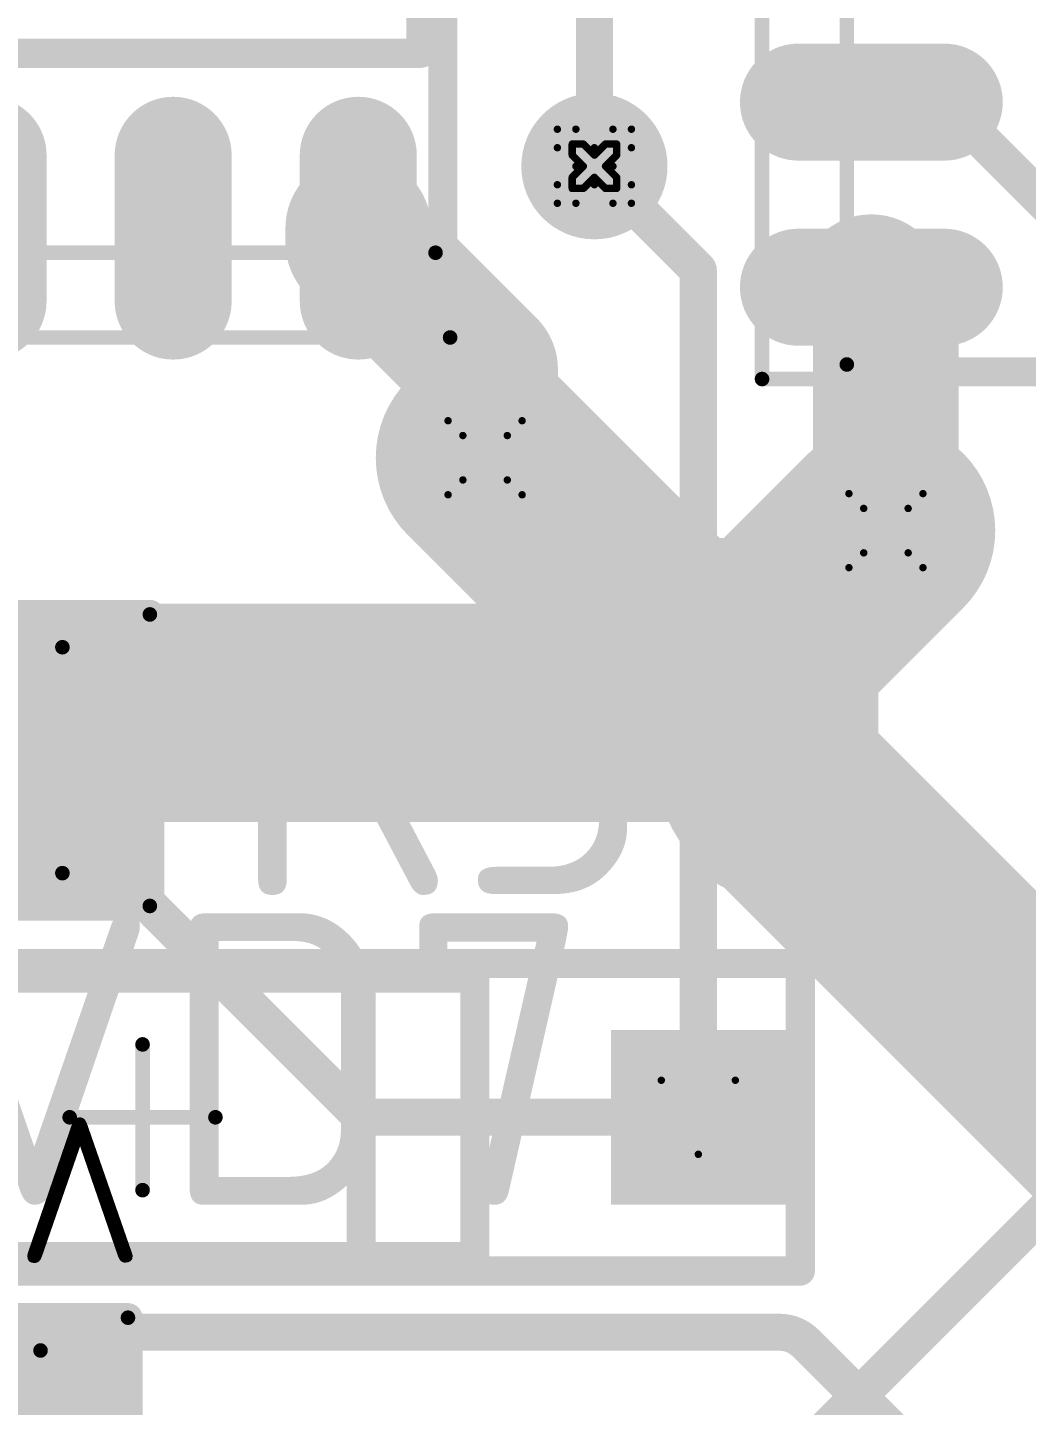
# Model space of a CAD drawing. Header units: millimetres. Extents: x 3219 to 51106, y -14166 to 2063.
# Drawn here: x 5642.09 to 5648.94, y 1775.11 to 1784.56 of the extents above; entities that cross this region are included whole.
import ezdxf

# ---------------------------------------------------------------- set-up
doc = ezdxf.new("R2010")
doc.units = ezdxf.units.MM
doc.layers.get('0').update_dxf_attribs({"lineweight": 53})
for name, color, linetype in [('Bottom Layer', 5, 'Continuous'), ('Bottom Solder', 6, 'Continuous'), ('Drill Drawing', 1, 'Continuous'), ('Mechanical 13', 56, 'Continuous'), ('Mechanical 15', 56, 'Continuous'), ('Multi-Layer', 9, 'Continuous'), ('Pad Holes', 156, 'Continuous'), ('Top 3D Body', 76, 'Continuous'), ('Top Assembly', 56, 'Continuous'), ('Top Component Center', 56, 'Continuous'), ('Top Courtyard', 56, 'Continuous'), ('Top Layer', 1, 'Continuous'), ('Top Overlay', 2, 'Continuous'), ('Top Paste', 8, 'Continuous'), ('Top Solder', 216, 'Continuous')]:
    doc.layers.add(name, color=color, linetype=linetype)
doc.styles.add('GOST type B', font='GOST_B.TTF', dxfattribs={"height": 3.5})

# ---------------------------------------------------------------- blocks, each defined once
blk = doc.blocks.new('DO_35_55')
at = {"layer": 'Bottom Layer'}
blk.add_hatch(color=5, dxfattribs=at).paths.add_polyline_path([(-4.413, 0.6), (-3.213, 0.6), (-3.213, -0.6), (-4.413, -0.6)])
at = {"layer": 'Bottom Solder'}
blk.add_hatch(color=6, dxfattribs=at).paths.add_polyline_path([(-4.413, 0.6), (-3.213, 0.6), (-3.213, -0.6), (-4.413, -0.6)])
at = {"layer": 'Multi-Layer'}
blk.add_hatch(color=9, dxfattribs=at).paths.add_polyline_path([(-4.413, 0.6), (-3.213, 0.6), (-3.213, -0.6), (-4.413, -0.6)])
at = {"layer": 'Pad Holes'}
h = blk.add_hatch(color=7, dxfattribs=at)
edge = h.paths.add_edge_path()
edge.add_arc((-3.813, 0), 0.35, 0, 360)
at = {"layer": 'Top Layer'}
blk.add_hatch(color=1, dxfattribs=at).paths.add_polyline_path([(-4.413, 0.6), (-3.213, 0.6), (-3.213, -0.6), (-4.413, -0.6)])
at = {"layer": 'Top Solder'}
blk.add_hatch(color=216, dxfattribs=at).paths.add_polyline_path([(-4.413, 0.6), (-3.213, 0.6), (-3.213, -0.6), (-4.413, -0.6)])
at = {"layer": 'Top 3D Body', "const_width": 0.2}
for points in [[(-2.28, 0.955), (-2.28, -0.955)], [(-2.28, 0.955), (2.28, 0.955)], [(-2.28, -0.955), (2.28, -0.955)]]:
    blk.add_lwpolyline(points, dxfattribs=at)
at = {"layer": 'Top 3D Body', "const_width": 0.1}
for points in [[(-2.33, 0.955, 1), (-2.23, 0.955, 1)], [(-2.33, 0.955, 1), (-2.23, 0.955, 1)], [(-2.33, -0.955, 1), (-2.23, -0.955, 1)], [(-2.33, -0.955, 1), (-2.23, -0.955, 1)]]:
    blk.add_lwpolyline(points, format="xyb", close=True, dxfattribs=at)
at = {"layer": 'Top Assembly', "const_width": 0.2}
for points in [[(-4.513, 1.055), (-4.513, -1.055)], [(-4.513, 1.055), (4.513, 1.055)], [(-4.513, -1.055), (4.513, -1.055)]]:
    blk.add_lwpolyline(points, dxfattribs=at)
at = {"layer": 'Top Assembly', "const_width": 0.1}
for points in [[(-4.563, 1.055, 1), (-4.463, 1.055, 1)], [(-4.563, 1.055, 1), (-4.463, 1.055, 1)], [(-4.563, -1.055, 1), (-4.463, -1.055, 1)], [(-4.563, -1.055, 1), (-4.463, -1.055, 1)]]:
    blk.add_lwpolyline(points, format="xyb", close=True, dxfattribs=at)
at = {"layer": 'Top Component Center', "const_width": 0.1}
for points in [[(0, 0.5), (0, -0.5)], [(-0.5, 0), (0.5, 0)]]:
    blk.add_lwpolyline(points, dxfattribs=at)
at = {"layer": 'Top Component Center', "const_width": 0.05}
for points in [[(-0.025, 0.5, 1), (0.025, 0.5, 1)], [(-0.525, 0, 1), (-0.475, 0, 1)], [(0.475, 0, 1), (0.525, 0, 1)], [(-0.025, -0.5, 1), (0.025, -0.5, 1)]]:
    blk.add_lwpolyline(points, format="xyb", close=True, dxfattribs=at)
at = {"layer": 'Top Courtyard', "const_width": 0.2}
for points in [[(-4.513, 1.055), (-4.513, -1.055)], [(-4.513, 1.055), (4.513, 1.055)], [(-4.513, -1.055), (4.513, -1.055)]]:
    blk.add_lwpolyline(points, dxfattribs=at)
at = {"layer": 'Top Courtyard', "const_width": 0.1}
for points in [[(-4.563, 1.055, 1), (-4.463, 1.055, 1)], [(-4.563, 1.055, 1), (-4.463, 1.055, 1)], [(-4.563, -1.055, 1), (-4.463, -1.055, 1)], [(-4.563, -1.055, 1), (-4.463, -1.055, 1)]]:
    blk.add_lwpolyline(points, format="xyb", close=True, dxfattribs=at)
at = {"layer": 'Top Overlay', "const_width": 0.2}
for points in [[(-2.28, 0.955), (-2.28, -0.955)], [(-2.28, 0.955), (2.28, 0.955)], [(-1.5, 0.855), (-1.5, -0.855)], [(-2.68, 0), (-2.28, 0)], [(-2.28, -0.955), (2.28, -0.955)]]:
    blk.add_lwpolyline(points, dxfattribs=at)
at = {"layer": 'Top Overlay', "const_width": 0.1}
for points in [[(-2.33, 0.955, 1), (-2.23, 0.955, 1)], [(-2.33, 0.955, 1), (-2.23, 0.955, 1)], [(-1.55, 0.855, 1), (-1.45, 0.855, 1)], [(-2.73, 0, 1), (-2.63, 0, 1)], [(-2.33, 0, 1), (-2.23, 0, 1)], [(-1.55, -0.855, 1), (-1.45, -0.855, 1)], [(-2.33, -0.955, 1), (-2.23, -0.955, 1)], [(-2.33, -0.955, 1), (-2.23, -0.955, 1)]]:
    blk.add_lwpolyline(points, format="xyb", close=True, dxfattribs=at)
at = {"layer": 'Top Assembly', "style": 'GOST type B'}
blk.add_text('VD16', height=1, dxfattribs=at).set_placement((0, 0))
blk = doc.blocks.new('1206_57')
at = {"layer": 'Top Layer'}
for points in [[(-2, -0.8), (-2, 0.8), (-1, 0.8), (-1, -0.8)], [(1, -0.8), (1, 0.8), (2, 0.8), (2, -0.8)]]:
    blk.add_hatch(color=1, dxfattribs=at).paths.add_polyline_path(points)
at = {"layer": 'Top Paste'}
for points in [[(-2, -0.8), (-2, 0.8), (-1, 0.8), (-1, -0.8)], [(1, -0.8), (1, 0.8), (2, 0.8), (2, -0.8)]]:
    blk.add_hatch(color=8, dxfattribs=at).paths.add_polyline_path(points)
at = {"layer": 'Top Solder'}
for points in [[(-2.1016, -0.9016), (-2.1016, 0.9016), (-0.8984, 0.9016), (-0.8984, -0.9016)], [(0.8984, -0.9016), (0.8984, 0.9016), (2.1016, 0.9016), (2.1016, -0.9016)]]:
    blk.add_hatch(color=216, dxfattribs=at).paths.add_polyline_path(points)
at = {"layer": 'Mechanical 13'}
for points in [[(-1.6, 0.775, 0.1, 0.1, 0), (-1.6, -0.775, 0.1, 0.1, 0)], [(1.6, 0.775, 0.1, 0.1, 0), (-1.6, 0.775, 0.1, 0.1, 0)], [(1.6, 0.775, 0.1, 0.1, 0), (1.6, -0.775, 0.1, 0.1, 0)], [(1.6, -0.775, 0.1, 0.1, 0), (-1.6, -0.775, 0.1, 0.1, 0)]]:
    blk.add_lwpolyline(points, format="xyseb", dxfattribs=at)
for points in [[(-1.625, 0.775, 0.05, 0.05, 1), (-1.575, 0.775, 0.05, 0.05, 1)], [(-1.625, 0.775, 0.05, 0.05, 1), (-1.575, 0.775, 0.05, 0.05, 1)], [(1.575, 0.775, 0.05, 0.05, 1), (1.625, 0.775, 0.05, 0.05, 1)], [(1.575, 0.775, 0.05, 0.05, 1), (1.625, 0.775, 0.05, 0.05, 1)], [(-1.625, -0.775, 0.05, 0.05, 1), (-1.575, -0.775, 0.05, 0.05, 1)], [(-1.625, -0.775, 0.05, 0.05, 1), (-1.575, -0.775, 0.05, 0.05, 1)], [(1.575, -0.775, 0.05, 0.05, 1), (1.625, -0.775, 0.05, 0.05, 1)], [(1.575, -0.775, 0.05, 0.05, 1), (1.625, -0.775, 0.05, 0.05, 1)]]:
    blk.add_lwpolyline(points, format="xyseb", close=True, dxfattribs=at)
at = {"layer": 'Mechanical 15'}
for points in [[(2.2, 1, 0.1, 0.1, 0), (-2.2, 1, 0.1, 0.1, 0)], [(-2.2, 1, 0.1, 0.1, 0), (-2.2, -1, 0.1, 0.1, 0)], [(2.2, 1, 0.1, 0.1, 0), (2.2, -1, 0.1, 0.1, 0)], [(0, 0.5, 0.1, 0.1, 0), (0, -0.5, 0.1, 0.1, 0)], [(0.5, 0, 0.1, 0.1, 0), (-0.5, 0, 0.1, 0.1, 0)], [(2.2, -1, 0.1, 0.1, 0), (-2.2, -1, 0.1, 0.1, 0)]]:
    blk.add_lwpolyline(points, format="xyseb", dxfattribs=at)
for points in [[(-2.225, 1, 0.05, 0.05, 1), (-2.175, 1, 0.05, 0.05, 1)], [(-2.225, 1, 0.05, 0.05, 1), (-2.175, 1, 0.05, 0.05, 1)], [(2.175, 1, 0.05, 0.05, 1), (2.225, 1, 0.05, 0.05, 1)], [(2.175, 1, 0.05, 0.05, 1), (2.225, 1, 0.05, 0.05, 1)], [(-0.025, 0.5, 0.05, 0.05, 1), (0.025, 0.5, 0.05, 0.05, 1)], [(-0.525, 0, 0.05, 0.05, 1), (-0.475, 0, 0.05, 0.05, 1)], [(0.475, 0, 0.05, 0.05, 1), (0.525, 0, 0.05, 0.05, 1)], [(-0.025, -0.5, 0.05, 0.05, 1), (0.025, -0.5, 0.05, 0.05, 1)], [(-2.225, -1, 0.05, 0.05, 1), (-2.175, -1, 0.05, 0.05, 1)], [(-2.225, -1, 0.05, 0.05, 1), (-2.175, -1, 0.05, 0.05, 1)], [(2.175, -1, 0.05, 0.05, 1), (2.225, -1, 0.05, 0.05, 1)], [(2.175, -1, 0.05, 0.05, 1), (2.225, -1, 0.05, 0.05, 1)]]:
    blk.add_lwpolyline(points, format="xyseb", close=True, dxfattribs=at)
at = {"layer": 'Top Overlay'}
for points in [[(-2.2, 1, 0.2, 0.2, 0), (-2.2, -1, 0.2, 0.2, 0)], [(2.2, 1, 0.2, 0.2, 0), (-2.2, 1, 0.2, 0.2, 0)], [(2.2, 1, 0.2, 0.2, 0), (2.2, -1, 0.2, 0.2, 0)], [(2.2, -1, 0.2, 0.2, 0), (-2.2, -1, 0.2, 0.2, 0)]]:
    blk.add_lwpolyline(points, format="xyseb", dxfattribs=at)
for points in [[(-2.25, 1, 0.1, 0.1, 1), (-2.15, 1, 0.1, 0.1, 1)], [(-2.25, 1, 0.1, 0.1, 1), (-2.15, 1, 0.1, 0.1, 1)], [(2.15, 1, 0.1, 0.1, 1), (2.25, 1, 0.1, 0.1, 1)], [(2.15, 1, 0.1, 0.1, 1), (2.25, 1, 0.1, 0.1, 1)], [(-2.25, -1, 0.1, 0.1, 1), (-2.15, -1, 0.1, 0.1, 1)], [(-2.25, -1, 0.1, 0.1, 1), (-2.15, -1, 0.1, 0.1, 1)], [(2.15, -1, 0.1, 0.1, 1), (2.25, -1, 0.1, 0.1, 1)], [(2.15, -1, 0.1, 0.1, 1), (2.25, -1, 0.1, 0.1, 1)]]:
    blk.add_lwpolyline(points, format="xyseb", close=True, dxfattribs=at)
blk = doc.blocks.new('14_SOIC_95')
at = {"layer": 'Top Layer'}
h = blk.add_hatch(color=1, dxfattribs=at)
edge = h.paths.add_edge_path()
edge.add_arc((-0.5, -5.08), 0.3, 90, 270)
edge.add_line((-0.5, -5.38), (0.5, -5.38))
edge.add_arc((0.5, -5.08), 0.3, 270, 450)
edge.add_line((0.5, -4.78), (-0.5, -4.78))
h = blk.add_hatch(color=1, dxfattribs=at)
edge = h.paths.add_edge_path()
edge.add_arc((-0.5, -6.35), 0.3, 90, 270)
edge.add_line((-0.5, -6.65), (0.5, -6.65))
edge.add_arc((0.5, -6.35), 0.3, 270, 450)
edge.add_line((0.5, -6.05), (-0.5, -6.05))
h = blk.add_hatch(color=1, dxfattribs=at)
edge = h.paths.add_edge_path()
edge.add_arc((-0.5, -7.62), 0.3, 90, 270)
edge.add_line((-0.5, -7.92), (0.5, -7.92))
edge.add_arc((0.5, -7.62), 0.3, 270, 450)
edge.add_line((0.5, -7.32), (-0.5, -7.32))
at = {"layer": 'Top Paste'}
h = blk.add_hatch(color=8, dxfattribs=at)
edge = h.paths.add_edge_path()
edge.add_arc((-0.5, -5.08), 0.3, 90, 270)
edge.add_line((-0.5, -5.38), (0.5, -5.38))
edge.add_arc((0.5, -5.08), 0.3, 270, 450)
edge.add_line((0.5, -4.78), (-0.5, -4.78))
h = blk.add_hatch(color=8, dxfattribs=at)
edge = h.paths.add_edge_path()
edge.add_arc((-0.5, -6.35), 0.3, 90, 270)
edge.add_line((-0.5, -6.65), (0.5, -6.65))
edge.add_arc((0.5, -6.35), 0.3, 270, 450)
edge.add_line((0.5, -6.05), (-0.5, -6.05))
h = blk.add_hatch(color=8, dxfattribs=at)
edge = h.paths.add_edge_path()
edge.add_arc((-0.5, -7.62), 0.3, 90, 270)
edge.add_line((-0.5, -7.92), (0.5, -7.92))
edge.add_arc((0.5, -7.62), 0.3, 270, 450)
edge.add_line((0.5, -7.32), (-0.5, -7.32))
at = {"layer": 'Top Solder'}
h = blk.add_hatch(color=216, dxfattribs=at)
edge = h.paths.add_edge_path()
edge.add_arc((-0.5, -5.08), 0.4016, 90, 270)
edge.add_line((-0.5, -5.4816), (0.5, -5.4816))
edge.add_arc((0.5, -5.08), 0.4016, 270, 450)
edge.add_line((0.5, -4.6784), (-0.5, -4.6784))
h = blk.add_hatch(color=216, dxfattribs=at)
edge = h.paths.add_edge_path()
edge.add_arc((-0.5, -6.35), 0.4016, 90, 270)
edge.add_line((-0.5, -6.7516), (0.5, -6.7516))
edge.add_arc((0.5, -6.35), 0.4016, 270, 450)
edge.add_line((0.5, -5.9484), (-0.5, -5.9484))
h = blk.add_hatch(color=216, dxfattribs=at)
edge = h.paths.add_edge_path()
edge.add_arc((-0.5, -7.62), 0.4016, 90, 270)
edge.add_line((-0.5, -8.0216), (0.5, -8.0216))
edge.add_arc((0.5, -7.62), 0.4016, 270, 450)
edge.add_line((0.5, -7.2184), (-0.5, -7.2184))
at = {"layer": 'Mechanical 13'}
for points in [[(-0.1683, 0.5501, 0.1, 0.1, 0), (-0.1683, -8.15, 0.1, 0.1, 0)], [(5.9685, -8.15, 0.1, 0.1, 0), (-0.1683, -8.15, 0.1, 0.1, 0)]]:
    blk.add_lwpolyline(points, format="xyseb", dxfattribs=at)
blk.add_lwpolyline([(-0.1933, -8.15, 0.05, 0.05, 1), (-0.1433, -8.15, 0.05, 0.05, 1)], format="xyseb", close=True, dxfattribs=at)
blk.add_lwpolyline([(-0.1933, -8.15, 0.05, 0.05, 1), (-0.1433, -8.15, 0.05, 0.05, 1)], format="xyseb", close=True, dxfattribs=at)
at = {"layer": 'Mechanical 15'}
for points in [[(-0.75, 0.75, 0.1, 0.1, 0), (-0.75, -8.25, 0.1, 0.1, 0)], [(6.75, -8.25, 0.1, 0.1, 0), (-0.75, -8.25, 0.1, 0.1, 0)]]:
    blk.add_lwpolyline(points, format="xyseb", dxfattribs=at)
blk.add_lwpolyline([(-0.775, -8.25, 0.05, 0.05, 1), (-0.725, -8.25, 0.05, 0.05, 1)], format="xyseb", close=True, dxfattribs=at)
blk.add_lwpolyline([(-0.775, -8.25, 0.05, 0.05, 1), (-0.725, -8.25, 0.05, 0.05, 1)], format="xyseb", close=True, dxfattribs=at)
at = {"layer": 'Top Overlay'}
for points in [[(1.2, 0.45, 0.2, 0.2, 0), (1.2, -8.05, 0.2, 0.2, 0)], [(1.2, -8.05, 0.2, 0.2, 0), (4.7, -8.05, 0.2, 0.2, 0)]]:
    blk.add_lwpolyline(points, format="xyseb", dxfattribs=at)
blk.add_lwpolyline([(1.15, -8.05, 0.1, 0.1, 1), (1.25, -8.05, 0.1, 0.1, 1)], format="xyseb", close=True, dxfattribs=at)
blk.add_lwpolyline([(1.15, -8.05, 0.1, 0.1, 1), (1.25, -8.05, 0.1, 0.1, 1)], format="xyseb", close=True, dxfattribs=at)
blk = doc.blocks.new('14_SOIC_97')
at = {"layer": 'Top Layer'}
h = blk.add_hatch(color=1, dxfattribs=at)
edge = h.paths.add_edge_path()
edge.add_arc((-0.5, -6.35), 0.3, 90, 270)
edge.add_line((-0.5, -6.65), (0.5, -6.65))
edge.add_arc((0.5, -6.35), 0.3, 270, 450)
edge.add_line((0.5, -6.05), (-0.5, -6.05))
h = blk.add_hatch(color=1, dxfattribs=at)
edge = h.paths.add_edge_path()
edge.add_arc((-0.5, -7.62), 0.3, 90, 270)
edge.add_line((-0.5, -7.92), (0.5, -7.92))
edge.add_arc((0.5, -7.62), 0.3, 270, 450)
edge.add_line((0.5, -7.32), (-0.5, -7.32))
at = {"layer": 'Top Paste'}
h = blk.add_hatch(color=8, dxfattribs=at)
edge = h.paths.add_edge_path()
edge.add_arc((-0.5, -6.35), 0.3, 90, 270)
edge.add_line((-0.5, -6.65), (0.5, -6.65))
edge.add_arc((0.5, -6.35), 0.3, 270, 450)
edge.add_line((0.5, -6.05), (-0.5, -6.05))
h = blk.add_hatch(color=8, dxfattribs=at)
edge = h.paths.add_edge_path()
edge.add_arc((-0.5, -7.62), 0.3, 90, 270)
edge.add_line((-0.5, -7.92), (0.5, -7.92))
edge.add_arc((0.5, -7.62), 0.3, 270, 450)
edge.add_line((0.5, -7.32), (-0.5, -7.32))
at = {"layer": 'Top Solder'}
h = blk.add_hatch(color=216, dxfattribs=at)
edge = h.paths.add_edge_path()
edge.add_arc((-0.5, -6.35), 0.4016, 90, 270)
edge.add_line((-0.5, -6.7516), (0.5, -6.7516))
edge.add_arc((0.5, -6.35), 0.4016, 270, 450)
edge.add_line((0.5, -5.9484), (-0.5, -5.9484))
h = blk.add_hatch(color=216, dxfattribs=at)
edge = h.paths.add_edge_path()
edge.add_arc((-0.5, -7.62), 0.4016, 90, 270)
edge.add_line((-0.5, -8.0216), (0.5, -8.0216))
edge.add_arc((0.5, -7.62), 0.4016, 270, 450)
edge.add_line((0.5, -7.2184), (-0.5, -7.2184))
at = {"layer": 'Mechanical 13'}
for points in [[(-0.1683, -8.15, 0.1, 0.1, 0), (-0.1683, 0.5501, 0.1, 0.1, 0)], [(-0.1683, -8.15, 0.1, 0.1, 0), (5.9685, -8.15, 0.1, 0.1, 0)]]:
    blk.add_lwpolyline(points, format="xyseb", dxfattribs=at)
blk.add_lwpolyline([(-0.1933, -8.15, 0.05, 0.05, 1), (-0.1433, -8.15, 0.05, 0.05, 1)], format="xyseb", close=True, dxfattribs=at)
blk.add_lwpolyline([(-0.1933, -8.15, 0.05, 0.05, 1), (-0.1433, -8.15, 0.05, 0.05, 1)], format="xyseb", close=True, dxfattribs=at)
at = {"layer": 'Mechanical 15'}
for points in [[(-0.75, -8.25, 0.1, 0.1, 0), (-0.75, 0.75, 0.1, 0.1, 0)], [(-0.75, -8.25, 0.1, 0.1, 0), (6.75, -8.25, 0.1, 0.1, 0)]]:
    blk.add_lwpolyline(points, format="xyseb", dxfattribs=at)
blk.add_lwpolyline([(-0.775, -8.25, 0.05, 0.05, 1), (-0.725, -8.25, 0.05, 0.05, 1)], format="xyseb", close=True, dxfattribs=at)
blk.add_lwpolyline([(-0.775, -8.25, 0.05, 0.05, 1), (-0.725, -8.25, 0.05, 0.05, 1)], format="xyseb", close=True, dxfattribs=at)
blk = doc.blocks.new('CAP__1206_109')
at = {"layer": 'Top Layer'}
for points in [[(-2, -0.8), (-2, 0.8), (-1, 0.8), (-1, -0.8)], [(1, -0.8), (1, 0.8), (2, 0.8), (2, -0.8)]]:
    blk.add_hatch(color=1, dxfattribs=at).paths.add_polyline_path(points)
at = {"layer": 'Top Paste'}
for points in [[(-2, -0.8), (-2, 0.8), (-1, 0.8), (-1, -0.8)], [(1, -0.8), (1, 0.8), (2, 0.8), (2, -0.8)]]:
    blk.add_hatch(color=8, dxfattribs=at).paths.add_polyline_path(points)
at = {"layer": 'Top Solder'}
for points in [[(-2.1016, -0.9016), (-2.1016, 0.9016), (-0.8984, 0.9016), (-0.8984, -0.9016)], [(0.8984, -0.9016), (0.8984, 0.9016), (2.1016, 0.9016), (2.1016, -0.9016)]]:
    blk.add_hatch(color=216, dxfattribs=at).paths.add_polyline_path(points)
at = {"layer": 'Mechanical 13'}
for points in [[(1.6, 0.775, 0.1, 0.1, 0), (-1.6, 0.775, 0.1, 0.1, 0)], [(-1.6, 0.775, 0.1, 0.1, 0), (-1.6, -0.775, 0.1, 0.1, 0)], [(1.6, 0.775, 0.1, 0.1, 0), (1.6, -0.775, 0.1, 0.1, 0)], [(1.6, -0.775, 0.1, 0.1, 0), (-1.6, -0.775, 0.1, 0.1, 0)]]:
    blk.add_lwpolyline(points, format="xyseb", dxfattribs=at)
for points in [[(-1.625, 0.775, 0.05, 0.05, 1), (-1.575, 0.775, 0.05, 0.05, 1)], [(-1.625, 0.775, 0.05, 0.05, 1), (-1.575, 0.775, 0.05, 0.05, 1)], [(1.575, 0.775, 0.05, 0.05, 1), (1.625, 0.775, 0.05, 0.05, 1)], [(1.575, 0.775, 0.05, 0.05, 1), (1.625, 0.775, 0.05, 0.05, 1)], [(-1.625, -0.775, 0.05, 0.05, 1), (-1.575, -0.775, 0.05, 0.05, 1)], [(-1.625, -0.775, 0.05, 0.05, 1), (-1.575, -0.775, 0.05, 0.05, 1)], [(1.575, -0.775, 0.05, 0.05, 1), (1.625, -0.775, 0.05, 0.05, 1)], [(1.575, -0.775, 0.05, 0.05, 1), (1.625, -0.775, 0.05, 0.05, 1)]]:
    blk.add_lwpolyline(points, format="xyseb", close=True, dxfattribs=at)
at = {"layer": 'Mechanical 15'}
for points in [[(-2.2, 1, 0.1, 0.1, 0), (-2.2, -1, 0.1, 0.1, 0)], [(2.2, 1, 0.1, 0.1, 0), (-2.2, 1, 0.1, 0.1, 0)], [(2.2, 1, 0.1, 0.1, 0), (2.2, -1, 0.1, 0.1, 0)], [(0, 0.5, 0.1, 0.1, 0), (0, -0.5, 0.1, 0.1, 0)], [(0.5, 0, 0.1, 0.1, 0), (-0.5, 0, 0.1, 0.1, 0)], [(2.2, -1, 0.1, 0.1, 0), (-2.2, -1, 0.1, 0.1, 0)]]:
    blk.add_lwpolyline(points, format="xyseb", dxfattribs=at)
for points in [[(-2.225, 1, 0.05, 0.05, 1), (-2.175, 1, 0.05, 0.05, 1)], [(-2.225, 1, 0.05, 0.05, 1), (-2.175, 1, 0.05, 0.05, 1)], [(2.175, 1, 0.05, 0.05, 1), (2.225, 1, 0.05, 0.05, 1)], [(2.175, 1, 0.05, 0.05, 1), (2.225, 1, 0.05, 0.05, 1)], [(-0.025, 0.5, 0.05, 0.05, 1), (0.025, 0.5, 0.05, 0.05, 1)], [(-0.525, 0, 0.05, 0.05, 1), (-0.475, 0, 0.05, 0.05, 1)], [(0.475, 0, 0.05, 0.05, 1), (0.525, 0, 0.05, 0.05, 1)], [(-0.025, -0.5, 0.05, 0.05, 1), (0.025, -0.5, 0.05, 0.05, 1)], [(-2.225, -1, 0.05, 0.05, 1), (-2.175, -1, 0.05, 0.05, 1)], [(-2.225, -1, 0.05, 0.05, 1), (-2.175, -1, 0.05, 0.05, 1)], [(2.175, -1, 0.05, 0.05, 1), (2.225, -1, 0.05, 0.05, 1)], [(2.175, -1, 0.05, 0.05, 1), (2.225, -1, 0.05, 0.05, 1)]]:
    blk.add_lwpolyline(points, format="xyseb", close=True, dxfattribs=at)
at = {"layer": 'Top Overlay'}
for points in [[(2.2, 1, 0.2, 0.2, 0), (-2.2, 1, 0.2, 0.2, 0)], [(-2.2, 1, 0.2, 0.2, 0), (-2.2, -1, 0.2, 0.2, 0)], [(2.2, 1, 0.2, 0.2, 0), (2.2, -1, 0.2, 0.2, 0)], [(2.2, -1, 0.2, 0.2, 0), (-2.2, -1, 0.2, 0.2, 0)]]:
    blk.add_lwpolyline(points, format="xyseb", dxfattribs=at)
for points in [[(-2.25, 1, 0.1, 0.1, 1), (-2.15, 1, 0.1, 0.1, 1)], [(-2.25, 1, 0.1, 0.1, 1), (-2.15, 1, 0.1, 0.1, 1)], [(2.15, 1, 0.1, 0.1, 1), (2.25, 1, 0.1, 0.1, 1)], [(2.15, 1, 0.1, 0.1, 1), (2.25, 1, 0.1, 0.1, 1)], [(-2.25, -1, 0.1, 0.1, 1), (-2.15, -1, 0.1, 0.1, 1)], [(-2.25, -1, 0.1, 0.1, 1), (-2.15, -1, 0.1, 0.1, 1)], [(2.15, -1, 0.1, 0.1, 1), (2.25, -1, 0.1, 0.1, 1)], [(2.15, -1, 0.1, 0.1, 1), (2.25, -1, 0.1, 0.1, 1)]]:
    blk.add_lwpolyline(points, format="xyseb", close=True, dxfattribs=at)

msp = doc.modelspace()

# ---------------------------------------------------------------- hatches: boundary and pattern name
at = {"layer": 'Bottom Layer'}
h = msp.add_hatch(color=5, dxfattribs=at)
edge = h.paths.add_edge_path()
edge.add_arc((5645.9785, 1783.6081), 0.4, 0, 360)
h = msp.add_hatch(color=5, dxfattribs=at)
edge = h.paths.add_edge_path()
edge.add_arc((5645.2285, 1781.6081), 0.6, 0, 360)
h = msp.add_hatch(color=5, dxfattribs=at)
edge = h.paths.add_edge_path()
edge.add_arc((5647.9785, 1781.1081), 0.6, 0, 360)
at = {"layer": 'Bottom Solder'}
h = msp.add_hatch(color=6, dxfattribs=at)
edge = h.paths.add_edge_path()
edge.add_arc((5645.9785, 1783.6081), 0.5016, 0, 360)
h = msp.add_hatch(color=6, dxfattribs=at)
edge = h.paths.add_edge_path()
edge.add_arc((5645.2285, 1781.6081), 0.7016, 0, 360)
h = msp.add_hatch(color=6, dxfattribs=at)
edge = h.paths.add_edge_path()
edge.add_arc((5647.9785, 1781.1081), 0.7016, 0, 360)
at = {"layer": 'Top Layer'}
h = msp.add_hatch(color=1, dxfattribs=at)
edge = h.paths.add_edge_path()
edge.add_arc((5645.9785, 1783.6081), 0.4, 0, 360)
h = msp.add_hatch(color=1, dxfattribs=at)
edge = h.paths.add_edge_path()
edge.add_arc((5645.2285, 1781.6081), 0.6, 0, 360)
h = msp.add_hatch(color=1, dxfattribs=at)
edge = h.paths.add_edge_path()
edge.add_arc((5647.9785, 1781.1081), 0.6, 0, 360)
at = {"layer": 'Top Solder'}
h = msp.add_hatch(color=216, dxfattribs=at)
edge = h.paths.add_edge_path()
edge.add_arc((5645.9785, 1783.6081), 0.5016, 0, 360)
h = msp.add_hatch(color=216, dxfattribs=at)
edge = h.paths.add_edge_path()
edge.add_arc((5645.2285, 1781.6081), 0.7016, 0, 360)
h = msp.add_hatch(color=216, dxfattribs=at)
edge = h.paths.add_edge_path()
edge.add_arc((5647.9785, 1781.1081), 0.7016, 0, 360)

# ---------------------------------------------------------------- linework, layer by layer
at = {"layer": 'Bottom Layer'}
for points in [[(5645.9785, 1783.6081, 0.254, 0.254, 0), (5645.9785, 1788.7604, 0.254, 0.254, 0)], [(5645.2285, 1781.6081, 1.5, 1.5, 0), (5646.5301, 1780.3065, 1.5, 1.5, 0)], [(5647.177, 1780.3065, 1.5, 1.5, 0), (5647.9785, 1781.1081, 1.5, 1.5, 0)], [(5646.5301, 1780.3065, 1.5, 1.5, 0), (5647.177, 1780.3065, 1.5, 1.5, 0)], [(5647.177, 1779.8581, 1.5, 1.5, 0), (5647.177, 1780.3065, 1.5, 1.5, 0)], [(5635.7285, 1779.8581, 1.5, 1.5, 0), (5647.177, 1779.8581, 1.5, 1.5, 0)], [(5647.177, 1779.4097, 1.5, 1.5, 0), (5647.177, 1779.8581, 1.5, 1.5, 0)], [(5647.177, 1779.4097, 1.5, 1.5, 0), (5650.2285, 1776.3581, 1.5, 1.5, 0)], [(5637.4705, 1775.6081, 0.254, 0.254, 0), (5647.2483, 1775.6081, 0.254, 0.254, 0)], [(5647.2483, 1775.6081, 0.254, 0.254, -0.198912), (5647.4279, 1775.5337, 0.254, 0.254, 0)], [(5647.4279, 1775.5337, 0.254, 0.254, 0), (5649.8035, 1773.1581, 0.254, 0.254, 0)]]:
    msp.add_lwpolyline(points, format="xyseb", dxfattribs=at)
for points in [[(5645.915, 1783.6081, 0.127, 0.127, 1), (5646.042, 1783.6081, 0.127, 0.127, 1)], [(5644.8535, 1781.6081, 0.75, 0.75, 1), (5645.6035, 1781.6081, 0.75, 0.75, 1)], [(5647.6035, 1781.1081, 0.75, 0.75, 1), (5648.3535, 1781.1081, 0.75, 0.75, 1)], [(5646.1551, 1780.3065, 0.75, 0.75, 1), (5646.9051, 1780.3065, 0.75, 0.75, 1)], [(5646.1551, 1780.3065, 0.75, 0.75, 1), (5646.9051, 1780.3065, 0.75, 0.75, 1)], [(5646.802, 1780.3065, 0.75, 0.75, 1), (5647.552, 1780.3065, 0.75, 0.75, 1)], [(5646.802, 1780.3065, 0.75, 0.75, 1), (5647.552, 1780.3065, 0.75, 0.75, 1)], [(5646.802, 1780.3065, 0.75, 0.75, 1), (5647.552, 1780.3065, 0.75, 0.75, 1)], [(5646.802, 1779.8581, 0.75, 0.75, 1), (5647.552, 1779.8581, 0.75, 0.75, 1)], [(5646.802, 1779.8581, 0.75, 0.75, 1), (5647.552, 1779.8581, 0.75, 0.75, 1)], [(5646.802, 1779.8581, 0.75, 0.75, 1), (5647.552, 1779.8581, 0.75, 0.75, 1)], [(5646.802, 1779.4097, 0.75, 0.75, 1), (5647.552, 1779.4097, 0.75, 0.75, 1)], [(5646.802, 1779.4097, 0.75, 0.75, 1), (5647.552, 1779.4097, 0.75, 0.75, 1)], [(5647.1848, 1775.6081, 0.127, 0.127, 1), (5647.3118, 1775.6081, 0.127, 0.127, 1)], [(5647.1848, 1775.6081, 0.127, 0.127, 1), (5647.3118, 1775.6081, 0.127, 0.127, 1)], [(5647.3644, 1775.5337, 0.127, 0.127, 1), (5647.4914, 1775.5337, 0.127, 0.127, 1)], [(5647.3644, 1775.5337, 0.127, 0.127, 1), (5647.4914, 1775.5337, 0.127, 0.127, 1)]]:
    msp.add_lwpolyline(points, format="xyseb", close=True, dxfattribs=at)
at = {"layer": 'Drill Drawing'}
for points in [[(5645.7245, 1783.7351, 0.0508, 0.0508, 0), (5645.7245, 1783.8621, 0.0508, 0.0508, 0)], [(5645.7245, 1783.8621, 0.0508, 0.0508, 0), (5645.8515, 1783.8621, 0.0508, 0.0508, 0)], [(5645.8515, 1783.8621, 0.0508, 0.0508, 0), (5645.9785, 1783.7351, 0.0508, 0.0508, 0)], [(5645.9785, 1783.7351, 0.0508, 0.0508, 0), (5646.1055, 1783.8621, 0.0508, 0.0508, 0)], [(5646.1055, 1783.8621, 0.0508, 0.0508, 0), (5646.2325, 1783.8621, 0.0508, 0.0508, 0)], [(5646.2325, 1783.7351, 0.0508, 0.0508, 0), (5646.2325, 1783.8621, 0.0508, 0.0508, 0)], [(5645.8261, 1783.6843, 0.0508, 0.0508, 0), (5645.8261, 1783.7605, 0.0508, 0.0508, 0)], [(5645.8261, 1783.7605, 0.0508, 0.0508, 0), (5645.9023, 1783.7605, 0.0508, 0.0508, 0)], [(5645.9023, 1783.7605, 0.0508, 0.0508, 0), (5645.9785, 1783.6843, 0.0508, 0.0508, 0)], [(5645.9785, 1783.6843, 0.0508, 0.0508, 0), (5646.0547, 1783.7605, 0.0508, 0.0508, 0)], [(5646.0547, 1783.7605, 0.0508, 0.0508, 0), (5646.1309, 1783.7605, 0.0508, 0.0508, 0)], [(5646.1309, 1783.6843, 0.0508, 0.0508, 0), (5646.1309, 1783.7605, 0.0508, 0.0508, 0)], [(5645.7245, 1783.7351, 0.0508, 0.0508, 0), (5645.8515, 1783.6081, 0.0508, 0.0508, 0)], [(5645.8261, 1783.6843, 0.0508, 0.0508, 0), (5645.9023, 1783.6081, 0.0508, 0.0508, 0)], [(5646.0547, 1783.6081, 0.0508, 0.0508, 0), (5646.1309, 1783.6843, 0.0508, 0.0508, 0)], [(5646.1055, 1783.6081, 0.0508, 0.0508, 0), (5646.2325, 1783.7351, 0.0508, 0.0508, 0)], [(5645.7245, 1783.4811, 0.0508, 0.0508, 0), (5645.8515, 1783.6081, 0.0508, 0.0508, 0)], [(5645.8261, 1783.5319, 0.0508, 0.0508, 0), (5645.9023, 1783.6081, 0.0508, 0.0508, 0)], [(5646.0547, 1783.6081, 0.0508, 0.0508, 0), (5646.1309, 1783.5319, 0.0508, 0.0508, 0)], [(5646.1055, 1783.6081, 0.0508, 0.0508, 0), (5646.2325, 1783.4811, 0.0508, 0.0508, 0)], [(5645.7245, 1783.3541, 0.0508, 0.0508, 0), (5645.7245, 1783.4811, 0.0508, 0.0508, 0)], [(5645.8261, 1783.4557, 0.0508, 0.0508, 0), (5645.8261, 1783.5319, 0.0508, 0.0508, 0)], [(5645.8515, 1783.3541, 0.0508, 0.0508, 0), (5645.9785, 1783.4811, 0.0508, 0.0508, 0)], [(5645.9023, 1783.4557, 0.0508, 0.0508, 0), (5645.9785, 1783.5319, 0.0508, 0.0508, 0)], [(5645.9785, 1783.5319, 0.0508, 0.0508, 0), (5646.0547, 1783.4557, 0.0508, 0.0508, 0)], [(5645.9785, 1783.4811, 0.0508, 0.0508, 0), (5646.1055, 1783.3541, 0.0508, 0.0508, 0)], [(5646.1309, 1783.4557, 0.0508, 0.0508, 0), (5646.1309, 1783.5319, 0.0508, 0.0508, 0)], [(5646.2325, 1783.3541, 0.0508, 0.0508, 0), (5646.2325, 1783.4811, 0.0508, 0.0508, 0)], [(5645.8261, 1783.4557, 0.0508, 0.0508, 0), (5645.9023, 1783.4557, 0.0508, 0.0508, 0)], [(5646.0547, 1783.4557, 0.0508, 0.0508, 0), (5646.1309, 1783.4557, 0.0508, 0.0508, 0)], [(5645.7245, 1783.3541, 0.0508, 0.0508, 0), (5645.8515, 1783.3541, 0.0508, 0.0508, 0)], [(5646.1055, 1783.3541, 0.0508, 0.0508, 0), (5646.2325, 1783.3541, 0.0508, 0.0508, 0)], [(5644.9745, 1781.8621, 0.0508, 0.0508, 0), (5645.4825, 1781.8621, 0.0508, 0.0508, 0)], [(5644.9745, 1781.3541, 0.0508, 0.0508, 0), (5644.9745, 1781.8621, 0.0508, 0.0508, 0)], [(5645.4825, 1781.3541, 0.0508, 0.0508, 0), (5645.4825, 1781.8621, 0.0508, 0.0508, 0)], [(5645.0761, 1781.7605, 0.0508, 0.0508, 0), (5645.3809, 1781.7605, 0.0508, 0.0508, 0)], [(5645.0761, 1781.4557, 0.0508, 0.0508, 0), (5645.0761, 1781.7605, 0.0508, 0.0508, 0)], [(5645.3809, 1781.4557, 0.0508, 0.0508, 0), (5645.3809, 1781.7605, 0.0508, 0.0508, 0)], [(5645.0761, 1781.4557, 0.0508, 0.0508, 0), (5645.3809, 1781.4557, 0.0508, 0.0508, 0)], [(5644.9745, 1781.3541, 0.0508, 0.0508, 0), (5645.4825, 1781.3541, 0.0508, 0.0508, 0)], [(5647.7245, 1781.3621, 0.0508, 0.0508, 0), (5648.2325, 1781.3621, 0.0508, 0.0508, 0)], [(5647.7245, 1780.8541, 0.0508, 0.0508, 0), (5647.7245, 1781.3621, 0.0508, 0.0508, 0)], [(5648.2325, 1780.8541, 0.0508, 0.0508, 0), (5648.2325, 1781.3621, 0.0508, 0.0508, 0)], [(5647.8261, 1781.2605, 0.0508, 0.0508, 0), (5648.1309, 1781.2605, 0.0508, 0.0508, 0)], [(5647.8261, 1780.9557, 0.0508, 0.0508, 0), (5647.8261, 1781.2605, 0.0508, 0.0508, 0)], [(5648.1309, 1780.9557, 0.0508, 0.0508, 0), (5648.1309, 1781.2605, 0.0508, 0.0508, 0)], [(5647.8261, 1780.9557, 0.0508, 0.0508, 0), (5648.1309, 1780.9557, 0.0508, 0.0508, 0)], [(5647.7245, 1780.8541, 0.0508, 0.0508, 0), (5648.2325, 1780.8541, 0.0508, 0.0508, 0)], [(5646.4375, 1777.3371, 0.0508, 0.0508, 0), (5646.9455, 1777.3371, 0.0508, 0.0508, 0)], [(5646.4375, 1777.3371, 0.0508, 0.0508, 0), (5646.6915, 1776.8291, 0.0508, 0.0508, 0)], [(5646.6915, 1776.8291, 0.0508, 0.0508, 0), (5646.9455, 1777.3371, 0.0508, 0.0508, 0)]]:
    msp.add_lwpolyline(points, format="xyseb", dxfattribs=at)
for points in [[(5645.7118, 1783.8621, 0.0254, 0.0254, 1), (5645.7372, 1783.8621, 0.0254, 0.0254, 1)], [(5645.7118, 1783.8621, 0.0254, 0.0254, 1), (5645.7372, 1783.8621, 0.0254, 0.0254, 1)], [(5645.8388, 1783.8621, 0.0254, 0.0254, 1), (5645.8642, 1783.8621, 0.0254, 0.0254, 1)], [(5645.8388, 1783.8621, 0.0254, 0.0254, 1), (5645.8642, 1783.8621, 0.0254, 0.0254, 1)], [(5646.0928, 1783.8621, 0.0254, 0.0254, 1), (5646.1182, 1783.8621, 0.0254, 0.0254, 1)], [(5646.0928, 1783.8621, 0.0254, 0.0254, 1), (5646.1182, 1783.8621, 0.0254, 0.0254, 1)], [(5646.2198, 1783.8621, 0.0254, 0.0254, 1), (5646.2452, 1783.8621, 0.0254, 0.0254, 1)], [(5646.2198, 1783.8621, 0.0254, 0.0254, 1), (5646.2452, 1783.8621, 0.0254, 0.0254, 1)], [(5645.8134, 1783.7605, 0.0254, 0.0254, 1), (5645.8388, 1783.7605, 0.0254, 0.0254, 1)], [(5645.8134, 1783.7605, 0.0254, 0.0254, 1), (5645.8388, 1783.7605, 0.0254, 0.0254, 1)], [(5645.8896, 1783.7605, 0.0254, 0.0254, 1), (5645.915, 1783.7605, 0.0254, 0.0254, 1)], [(5645.8896, 1783.7605, 0.0254, 0.0254, 1), (5645.915, 1783.7605, 0.0254, 0.0254, 1)], [(5646.042, 1783.7605, 0.0254, 0.0254, 1), (5646.0674, 1783.7605, 0.0254, 0.0254, 1)], [(5646.042, 1783.7605, 0.0254, 0.0254, 1), (5646.0674, 1783.7605, 0.0254, 0.0254, 1)], [(5646.1182, 1783.7605, 0.0254, 0.0254, 1), (5646.1436, 1783.7605, 0.0254, 0.0254, 1)], [(5646.1182, 1783.7605, 0.0254, 0.0254, 1), (5646.1436, 1783.7605, 0.0254, 0.0254, 1)], [(5645.7118, 1783.7351, 0.0254, 0.0254, 1), (5645.7372, 1783.7351, 0.0254, 0.0254, 1)], [(5645.7118, 1783.7351, 0.0254, 0.0254, 1), (5645.7372, 1783.7351, 0.0254, 0.0254, 1)], [(5645.8134, 1783.6843, 0.0254, 0.0254, 1), (5645.8388, 1783.6843, 0.0254, 0.0254, 1)], [(5645.8134, 1783.6843, 0.0254, 0.0254, 1), (5645.8388, 1783.6843, 0.0254, 0.0254, 1)], [(5645.9658, 1783.7351, 0.0254, 0.0254, 1), (5645.9912, 1783.7351, 0.0254, 0.0254, 1)], [(5645.9658, 1783.7351, 0.0254, 0.0254, 1), (5645.9912, 1783.7351, 0.0254, 0.0254, 1)], [(5645.9658, 1783.6843, 0.0254, 0.0254, 1), (5645.9912, 1783.6843, 0.0254, 0.0254, 1)], [(5645.9658, 1783.6843, 0.0254, 0.0254, 1), (5645.9912, 1783.6843, 0.0254, 0.0254, 1)], [(5646.1182, 1783.6843, 0.0254, 0.0254, 1), (5646.1436, 1783.6843, 0.0254, 0.0254, 1)], [(5646.1182, 1783.6843, 0.0254, 0.0254, 1), (5646.1436, 1783.6843, 0.0254, 0.0254, 1)], [(5646.2198, 1783.7351, 0.0254, 0.0254, 1), (5646.2452, 1783.7351, 0.0254, 0.0254, 1)], [(5646.2198, 1783.7351, 0.0254, 0.0254, 1), (5646.2452, 1783.7351, 0.0254, 0.0254, 1)], [(5645.8388, 1783.6081, 0.0254, 0.0254, 1), (5645.8642, 1783.6081, 0.0254, 0.0254, 1)], [(5645.8388, 1783.6081, 0.0254, 0.0254, 1), (5645.8642, 1783.6081, 0.0254, 0.0254, 1)], [(5645.8896, 1783.6081, 0.0254, 0.0254, 1), (5645.915, 1783.6081, 0.0254, 0.0254, 1)], [(5645.8896, 1783.6081, 0.0254, 0.0254, 1), (5645.915, 1783.6081, 0.0254, 0.0254, 1)], [(5646.042, 1783.6081, 0.0254, 0.0254, 1), (5646.0674, 1783.6081, 0.0254, 0.0254, 1)], [(5646.042, 1783.6081, 0.0254, 0.0254, 1), (5646.0674, 1783.6081, 0.0254, 0.0254, 1)], [(5646.0928, 1783.6081, 0.0254, 0.0254, 1), (5646.1182, 1783.6081, 0.0254, 0.0254, 1)], [(5646.0928, 1783.6081, 0.0254, 0.0254, 1), (5646.1182, 1783.6081, 0.0254, 0.0254, 1)], [(5645.7118, 1783.4811, 0.0254, 0.0254, 1), (5645.7372, 1783.4811, 0.0254, 0.0254, 1)], [(5645.7118, 1783.4811, 0.0254, 0.0254, 1), (5645.7372, 1783.4811, 0.0254, 0.0254, 1)], [(5645.8134, 1783.5319, 0.0254, 0.0254, 1), (5645.8388, 1783.5319, 0.0254, 0.0254, 1)], [(5645.8134, 1783.5319, 0.0254, 0.0254, 1), (5645.8388, 1783.5319, 0.0254, 0.0254, 1)], [(5645.9658, 1783.5319, 0.0254, 0.0254, 1), (5645.9912, 1783.5319, 0.0254, 0.0254, 1)], [(5645.9658, 1783.5319, 0.0254, 0.0254, 1), (5645.9912, 1783.5319, 0.0254, 0.0254, 1)], [(5645.9658, 1783.4811, 0.0254, 0.0254, 1), (5645.9912, 1783.4811, 0.0254, 0.0254, 1)], [(5645.9658, 1783.4811, 0.0254, 0.0254, 1), (5645.9912, 1783.4811, 0.0254, 0.0254, 1)], [(5646.1182, 1783.5319, 0.0254, 0.0254, 1), (5646.1436, 1783.5319, 0.0254, 0.0254, 1)], [(5646.1182, 1783.5319, 0.0254, 0.0254, 1), (5646.1436, 1783.5319, 0.0254, 0.0254, 1)], [(5646.2198, 1783.4811, 0.0254, 0.0254, 1), (5646.2452, 1783.4811, 0.0254, 0.0254, 1)], [(5646.2198, 1783.4811, 0.0254, 0.0254, 1), (5646.2452, 1783.4811, 0.0254, 0.0254, 1)], [(5645.8134, 1783.4557, 0.0254, 0.0254, 1), (5645.8388, 1783.4557, 0.0254, 0.0254, 1)], [(5645.8134, 1783.4557, 0.0254, 0.0254, 1), (5645.8388, 1783.4557, 0.0254, 0.0254, 1)], [(5645.8896, 1783.4557, 0.0254, 0.0254, 1), (5645.915, 1783.4557, 0.0254, 0.0254, 1)], [(5645.8896, 1783.4557, 0.0254, 0.0254, 1), (5645.915, 1783.4557, 0.0254, 0.0254, 1)], [(5646.042, 1783.4557, 0.0254, 0.0254, 1), (5646.0674, 1783.4557, 0.0254, 0.0254, 1)], [(5646.042, 1783.4557, 0.0254, 0.0254, 1), (5646.0674, 1783.4557, 0.0254, 0.0254, 1)], [(5646.1182, 1783.4557, 0.0254, 0.0254, 1), (5646.1436, 1783.4557, 0.0254, 0.0254, 1)], [(5646.1182, 1783.4557, 0.0254, 0.0254, 1), (5646.1436, 1783.4557, 0.0254, 0.0254, 1)], [(5645.7118, 1783.3541, 0.0254, 0.0254, 1), (5645.7372, 1783.3541, 0.0254, 0.0254, 1)], [(5645.7118, 1783.3541, 0.0254, 0.0254, 1), (5645.7372, 1783.3541, 0.0254, 0.0254, 1)], [(5645.8388, 1783.3541, 0.0254, 0.0254, 1), (5645.8642, 1783.3541, 0.0254, 0.0254, 1)], [(5645.8388, 1783.3541, 0.0254, 0.0254, 1), (5645.8642, 1783.3541, 0.0254, 0.0254, 1)], [(5646.0928, 1783.3541, 0.0254, 0.0254, 1), (5646.1182, 1783.3541, 0.0254, 0.0254, 1)], [(5646.0928, 1783.3541, 0.0254, 0.0254, 1), (5646.1182, 1783.3541, 0.0254, 0.0254, 1)], [(5646.2198, 1783.3541, 0.0254, 0.0254, 1), (5646.2452, 1783.3541, 0.0254, 0.0254, 1)], [(5646.2198, 1783.3541, 0.0254, 0.0254, 1), (5646.2452, 1783.3541, 0.0254, 0.0254, 1)], [(5644.9618, 1781.8621, 0.0254, 0.0254, 1), (5644.9872, 1781.8621, 0.0254, 0.0254, 1)], [(5644.9618, 1781.8621, 0.0254, 0.0254, 1), (5644.9872, 1781.8621, 0.0254, 0.0254, 1)], [(5645.4698, 1781.8621, 0.0254, 0.0254, 1), (5645.4952, 1781.8621, 0.0254, 0.0254, 1)], [(5645.4698, 1781.8621, 0.0254, 0.0254, 1), (5645.4952, 1781.8621, 0.0254, 0.0254, 1)], [(5645.0634, 1781.7605, 0.0254, 0.0254, 1), (5645.0888, 1781.7605, 0.0254, 0.0254, 1)], [(5645.0634, 1781.7605, 0.0254, 0.0254, 1), (5645.0888, 1781.7605, 0.0254, 0.0254, 1)], [(5645.3682, 1781.7605, 0.0254, 0.0254, 1), (5645.3936, 1781.7605, 0.0254, 0.0254, 1)], [(5645.3682, 1781.7605, 0.0254, 0.0254, 1), (5645.3936, 1781.7605, 0.0254, 0.0254, 1)], [(5645.0634, 1781.4557, 0.0254, 0.0254, 1), (5645.0888, 1781.4557, 0.0254, 0.0254, 1)], [(5645.0634, 1781.4557, 0.0254, 0.0254, 1), (5645.0888, 1781.4557, 0.0254, 0.0254, 1)], [(5645.3682, 1781.4557, 0.0254, 0.0254, 1), (5645.3936, 1781.4557, 0.0254, 0.0254, 1)], [(5645.3682, 1781.4557, 0.0254, 0.0254, 1), (5645.3936, 1781.4557, 0.0254, 0.0254, 1)], [(5644.9618, 1781.3541, 0.0254, 0.0254, 1), (5644.9872, 1781.3541, 0.0254, 0.0254, 1)], [(5644.9618, 1781.3541, 0.0254, 0.0254, 1), (5644.9872, 1781.3541, 0.0254, 0.0254, 1)], [(5645.4698, 1781.3541, 0.0254, 0.0254, 1), (5645.4952, 1781.3541, 0.0254, 0.0254, 1)], [(5645.4698, 1781.3541, 0.0254, 0.0254, 1), (5645.4952, 1781.3541, 0.0254, 0.0254, 1)], [(5647.7118, 1781.3621, 0.0254, 0.0254, 1), (5647.7372, 1781.3621, 0.0254, 0.0254, 1)], [(5647.7118, 1781.3621, 0.0254, 0.0254, 1), (5647.7372, 1781.3621, 0.0254, 0.0254, 1)], [(5648.2198, 1781.3621, 0.0254, 0.0254, 1), (5648.2452, 1781.3621, 0.0254, 0.0254, 1)], [(5648.2198, 1781.3621, 0.0254, 0.0254, 1), (5648.2452, 1781.3621, 0.0254, 0.0254, 1)], [(5647.8134, 1781.2605, 0.0254, 0.0254, 1), (5647.8388, 1781.2605, 0.0254, 0.0254, 1)], [(5647.8134, 1781.2605, 0.0254, 0.0254, 1), (5647.8388, 1781.2605, 0.0254, 0.0254, 1)], [(5648.1182, 1781.2605, 0.0254, 0.0254, 1), (5648.1436, 1781.2605, 0.0254, 0.0254, 1)], [(5648.1182, 1781.2605, 0.0254, 0.0254, 1), (5648.1436, 1781.2605, 0.0254, 0.0254, 1)], [(5647.8134, 1780.9557, 0.0254, 0.0254, 1), (5647.8388, 1780.9557, 0.0254, 0.0254, 1)], [(5647.8134, 1780.9557, 0.0254, 0.0254, 1), (5647.8388, 1780.9557, 0.0254, 0.0254, 1)], [(5648.1182, 1780.9557, 0.0254, 0.0254, 1), (5648.1436, 1780.9557, 0.0254, 0.0254, 1)], [(5648.1182, 1780.9557, 0.0254, 0.0254, 1), (5648.1436, 1780.9557, 0.0254, 0.0254, 1)], [(5647.7118, 1780.8541, 0.0254, 0.0254, 1), (5647.7372, 1780.8541, 0.0254, 0.0254, 1)], [(5647.7118, 1780.8541, 0.0254, 0.0254, 1), (5647.7372, 1780.8541, 0.0254, 0.0254, 1)], [(5648.2198, 1780.8541, 0.0254, 0.0254, 1), (5648.2452, 1780.8541, 0.0254, 0.0254, 1)], [(5648.2198, 1780.8541, 0.0254, 0.0254, 1), (5648.2452, 1780.8541, 0.0254, 0.0254, 1)], [(5646.4248, 1777.3371, 0.0254, 0.0254, 1), (5646.4502, 1777.3371, 0.0254, 0.0254, 1)], [(5646.4248, 1777.3371, 0.0254, 0.0254, 1), (5646.4502, 1777.3371, 0.0254, 0.0254, 1)], [(5646.9328, 1777.3371, 0.0254, 0.0254, 1), (5646.9582, 1777.3371, 0.0254, 0.0254, 1)], [(5646.9328, 1777.3371, 0.0254, 0.0254, 1), (5646.9582, 1777.3371, 0.0254, 0.0254, 1)], [(5646.6788, 1776.8291, 0.0254, 0.0254, 1), (5646.7042, 1776.8291, 0.0254, 0.0254, 1)], [(5646.6788, 1776.8291, 0.0254, 0.0254, 1), (5646.7042, 1776.8291, 0.0254, 0.0254, 1)]]:
    msp.add_lwpolyline(points, format="xyseb", close=True, dxfattribs=at)
at = {"layer": 'Top Layer'}
for points in [[(5648.4659, 1783.9608, 0.254, 0.254, 0), (5649.6485, 1782.7781, 0.254, 0.254, 0)], [(5645.9785, 1783.6081, 0.254, 0.254, 0), (5646.6915, 1782.8951, 0.254, 0.254, 0)], [(5644.3585, 1783.0831, 1, 1, 0), (5644.3585, 1783.1831, 1, 1, 0)], [(5644.3585, 1783.0831, 1, 1, 0), (5645.2285, 1782.2131, 1, 1, 0)], [(5643.0885, 1783.1831, 0.254, 0.254, 0), (5643.1335, 1783.1381, 0.254, 0.254, 0)], [(5647.8785, 1782.7781, 1, 1, 0), (5647.9785, 1782.6781, 1, 1, 0)], [(5647.9785, 1781.1081, 1, 1, 0), (5647.9785, 1782.6781, 1, 1, 0)], [(5646.6915, 1777.0831, 0.254, 0.254, 0), (5646.6915, 1782.8951, 0.254, 0.254, 0)], [(5645.2285, 1781.6081, 1, 1, 0), (5645.2285, 1782.2131, 1, 1, 0)], [(5642.2285, 1779.2331, 0.254, 0.254, 0), (5642.2285, 1779.5331, 0.254, 0.254, 0)], [(5642.2285, 1779.2331, 0.254, 0.254, 0), (5644.3785, 1777.0831, 0.254, 0.254, 0)], [(5644.3785, 1777.0831, 0.254, 0.254, 0), (5646.6915, 1777.0831, 0.254, 0.254, 0)], [(5644.7285, 1772.1081, 0.254, 0.254, 0), (5649.4785, 1776.8581, 0.254, 0.254, 0)]]:
    msp.add_lwpolyline(points, format="xyseb", dxfattribs=at)
for points in [[(5648.4024, 1783.9608, 0.127, 0.127, 1), (5648.5294, 1783.9608, 0.127, 0.127, 1)], [(5645.915, 1783.6081, 0.127, 0.127, 1), (5646.042, 1783.6081, 0.127, 0.127, 1)], [(5644.1085, 1783.1831, 0.5, 0.5, 1), (5644.6085, 1783.1831, 0.5, 0.5, 1)], [(5644.1085, 1783.0831, 0.5, 0.5, 1), (5644.6085, 1783.0831, 0.5, 0.5, 1)], [(5644.1085, 1783.0831, 0.5, 0.5, 1), (5644.6085, 1783.0831, 0.5, 0.5, 1)], [(5643.025, 1783.1831, 0.127, 0.127, 1), (5643.152, 1783.1831, 0.127, 0.127, 1)], [(5643.07, 1783.1381, 0.127, 0.127, 1), (5643.197, 1783.1381, 0.127, 0.127, 1)], [(5647.6285, 1782.7781, 0.5, 0.5, 1), (5648.1285, 1782.7781, 0.5, 0.5, 1)], [(5647.7285, 1782.6781, 0.5, 0.5, 1), (5648.2285, 1782.6781, 0.5, 0.5, 1)], [(5647.7285, 1782.6781, 0.5, 0.5, 1), (5648.2285, 1782.6781, 0.5, 0.5, 1)], [(5646.628, 1782.8951, 0.127, 0.127, 1), (5646.755, 1782.8951, 0.127, 0.127, 1)], [(5646.628, 1782.8951, 0.127, 0.127, 1), (5646.755, 1782.8951, 0.127, 0.127, 1)], [(5644.9785, 1782.2131, 0.5, 0.5, 1), (5645.4785, 1782.2131, 0.5, 0.5, 1)], [(5644.9785, 1782.2131, 0.5, 0.5, 1), (5645.4785, 1782.2131, 0.5, 0.5, 1)], [(5644.9785, 1781.6081, 0.5, 0.5, 1), (5645.4785, 1781.6081, 0.5, 0.5, 1)], [(5647.7285, 1781.1081, 0.5, 0.5, 1), (5648.2285, 1781.1081, 0.5, 0.5, 1)], [(5642.165, 1779.5331, 0.127, 0.127, 1), (5642.292, 1779.5331, 0.127, 0.127, 1)], [(5642.165, 1779.2331, 0.127, 0.127, 1), (5642.292, 1779.2331, 0.127, 0.127, 1)], [(5642.165, 1779.2331, 0.127, 0.127, 1), (5642.292, 1779.2331, 0.127, 0.127, 1)], [(5644.315, 1777.0831, 0.127, 0.127, 1), (5644.442, 1777.0831, 0.127, 0.127, 1)], [(5644.315, 1777.0831, 0.127, 0.127, 1), (5644.442, 1777.0831, 0.127, 0.127, 1)], [(5646.628, 1777.0831, 0.127, 0.127, 1), (5646.755, 1777.0831, 0.127, 0.127, 1)], [(5646.628, 1777.0831, 0.127, 0.127, 1), (5646.755, 1777.0831, 0.127, 0.127, 1)]]:
    msp.add_lwpolyline(points, format="xyseb", close=True, dxfattribs=at)

# ---------------------------------------------------------------- block references
msp.add_blockref('14_SOIC_97', (5647.8785, 1790.3981))
for name, p, rotation in [('14_SOIC_95', (5636.7385, 1783.1831), 90), ('1206_57', (5640.7285, 1779.5331), 180), ('DO_35_55', (5642.8785, 1777.0831), 180), ('CAP__1206_109', (5640.5785, 1774.7081), 180)]:
    msp.add_blockref(name, p, dxfattribs=dict(rotation=rotation))

# ---------------------------------------------------------------- texts
at = {"layer": 'Top Overlay', "style": 'GOST type B'}
for s, p in [('R38', (5643.4666, 1778.6082)), ('VD7', (5641.2787, 1776.4832))]:
    msp.add_text(s, height=2, dxfattribs=at).set_placement(p)

doc.saveas('drawing.dxf')
